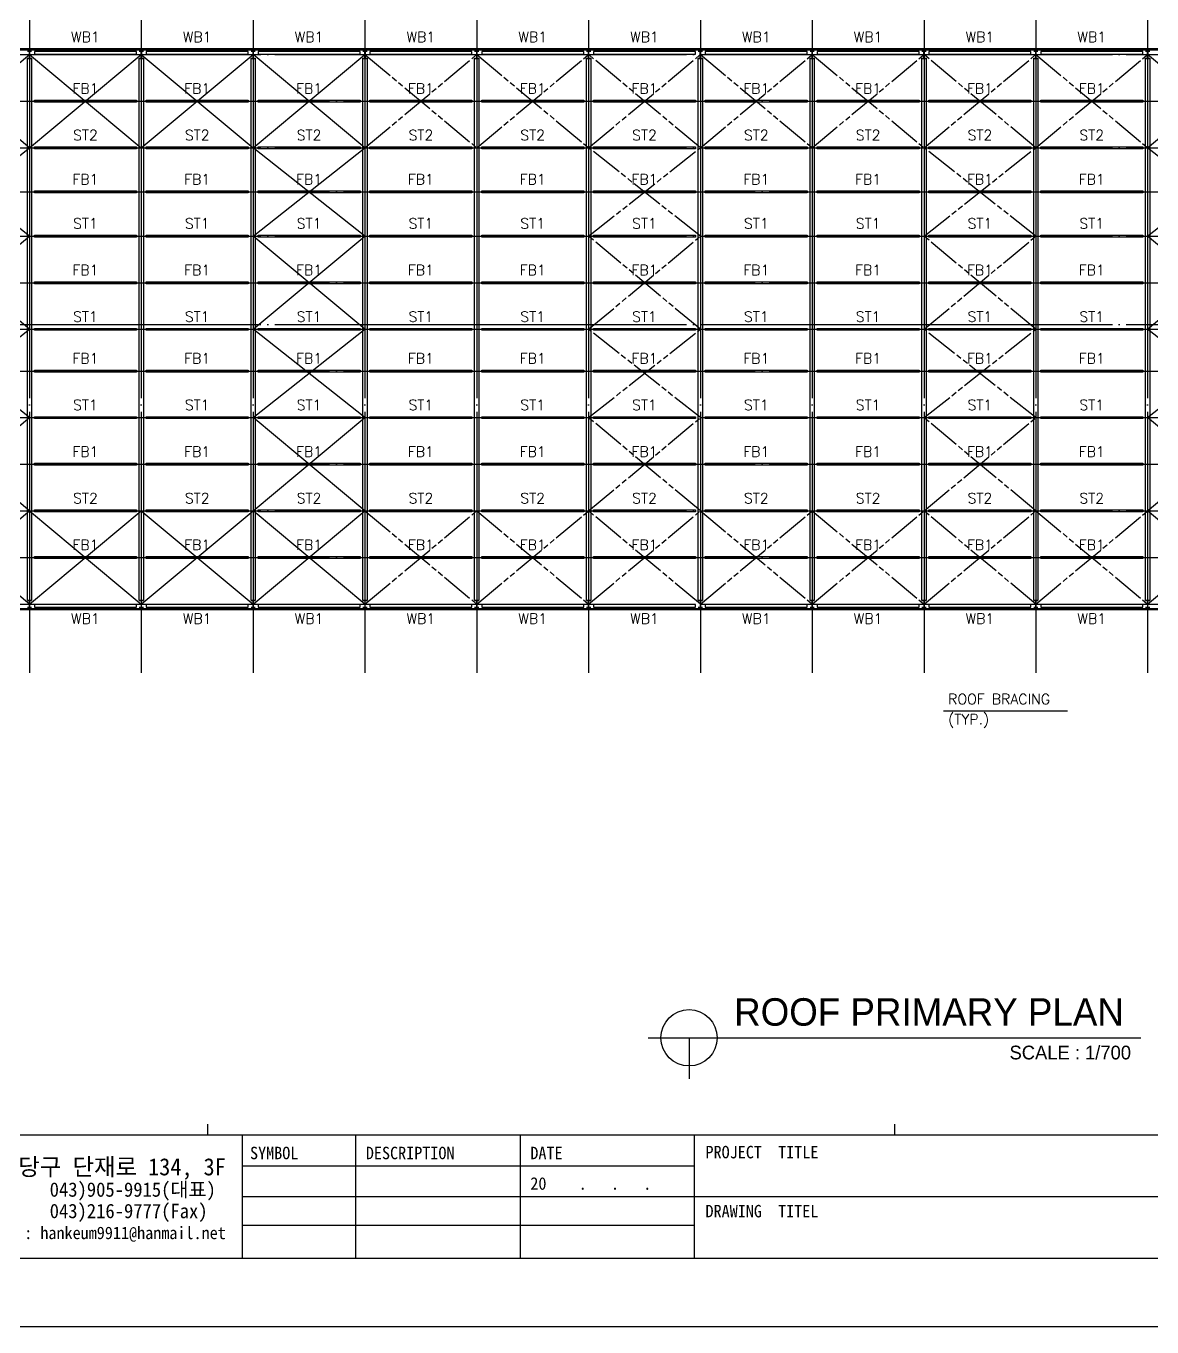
# Model space of a CAD drawing. Header units: metres. Extents: x -297536 to 1852864, y -630451 to -422551.
# Drawn here: x 642923 to 757724, y -630451 to -497882 of the extents above; entities that cross this region are included whole.
import ezdxf
from ezdxf.enums import TextEntityAlignment as Align

# ---------------------------------------------------------------- set-up
doc = ezdxf.new("R2010")
doc.units = ezdxf.units.M
doc.header["$LTSCALE"] = 700
doc.linetypes.add('CEN', pattern=[62, 60, -1, 0, -1])
doc.linetypes.add('PHANTOM', pattern=[30.1625, 19.05, -1.5875, 3.175, -1.5875, 3.175, -1.5875])
for name, color, linetype in [('beam', 7, 'Continuous'), ('bl', 3, 'Continuous'), ('BR', 2, 'Continuous'), ('CEN', 152, 'CEN'), ('con', 2, 'Continuous'), ('DIM', 7, 'Continuous'), ('HID', 251, 'Continuous'), ('MAIN', 1, 'Continuous'), ('TEX', 3, 'Continuous'), ('된장공장-1$0$FORM', 2, 'Continuous'), ('된장공장-1$0$WID', 4, 'Continuous')]:
    doc.layers.add(name, color=color, linetype=linetype)
doc.styles.add('WHGTXT', font='romans.shx', dxfattribs={"bigfont": 'WHGTXT.shx'})
doc.styles.add('나눔바른고딕', font='')
doc.styles.add('된장공장-1$0$타이틀', font='GulimChe.ttf')
doc.styles.get('나눔바른고딕').set_extended_font_data('나눔바른고딕')

# ---------------------------------------------------------------- blocks, each defined once
blk = doc.blocks.new('Form01')
at = {"ltscale": 0.015}
blk.add_lwpolyline([(0, 0), (420, 0), (420, -297), (0, -297)], close=True, dxfattribs=at)
at = {"layer": '된장공장-1$0$FORM', "color": 4, "ltscale": 250}
for p, q in [((410, -269.1), (10, -269.1)), ((115, -269.1), (115, -287)), ((131.52, -269.1), (131.52, -287)), ((155.51, -269.1), (155.51, -287)), ((180.84, -269.1), (180.84, -287)), ((180.84, -273.57), (115, -273.57)), ((410, -278.04), (115, -278.04)), ((180.84, -282.24), (115, -282.24))]:
    blk.add_line(p, q, dxfattribs=at)
at = {"layer": '된장공장-1$0$WID', "ltscale": 250}
for p, q in [((110, -269.1), (110, -267.47)), ((210, -267.47), (210, -269.1)), ((10, -287), (410, -287))]:
    blk.add_line(p, q, dxfattribs=at)
at = {"layer": '된장공장-1$0$FORM', "color": 7, "ltscale": 250, "style": '된장공장-1$0$타이틀'}
for s, height, p in [('SYMBOL', 1.817, (116.14, -272.58)), ('DESCRIPTION', 1.8172, (133.01, -272.58)), ('DATE', 1.817, (156.97, -272.58)), ('PROJECT  TITLE', 1.8172, (182.48, -272.45)), ('043)905-9915(대표)', 2.0934, (86.96, -278.04)), ('20    .   .   .', 1.8172, (156.97, -277.02)), ('043)216-9777(Fax)', 2.0934, (86.96, -281.16)), ('DRAWING  TITEL', 1.8172, (182.48, -281.04))]:
    blk.add_text(s, height=height, dxfattribs=at).set_placement(p)
for s, height, p in [('충청북도 청주시 상당구 단재로 134, 3F', 2.5, (112.61, -274.93)), ('E.mail : hankeum9911@hanmail.net', 1.8172, (112.61, -284.21))]:
    blk.add_text(s, height=height, dxfattribs=at).set_placement(p, align=Align.RIGHT)

msp = doc.modelspace()

# ---------------------------------------------------------------- linework, layer by layer
at = {"layer": 'beam'}
for points in [[(643780, -500765), (654180, -500765), (654180, -500465), (643780, -500465)], [(643780, -500756), (654180, -500756), (654180, -500474), (643780, -500474)], [(655180, -500765), (665580, -500765), (665580, -500465), (655180, -500465)], [(655180, -500756), (665580, -500756), (665580, -500474), (655180, -500474)], [(666580, -500765), (676980, -500765), (676980, -500465), (666580, -500465)], [(666580, -500756), (676980, -500756), (676980, -500474), (666580, -500474)], [(677980, -500765), (688380, -500765), (688380, -500465), (677980, -500465)], [(677980, -500756), (688380, -500756), (688380, -500474), (677980, -500474)], [(689380, -500765), (699780, -500765), (699780, -500465), (689380, -500465)], [(689380, -500756), (699780, -500756), (699780, -500474), (689380, -500474)], [(700780, -500765), (711180, -500765), (711180, -500465), (700780, -500465)], [(700780, -500756), (711180, -500756), (711180, -500474), (700780, -500474)], [(712180, -500765), (722580, -500765), (722580, -500465), (712180, -500465)], [(712180, -500756), (722580, -500756), (722580, -500474), (712180, -500474)], [(723580, -500765), (733980, -500765), (733980, -500465), (723580, -500465)], [(723580, -500756), (733980, -500756), (733980, -500474), (723580, -500474)], [(734980, -500765), (745380, -500765), (745380, -500465), (734980, -500465)], [(734980, -500756), (745380, -500756), (745380, -500474), (734980, -500474)], [(746380, -500765), (756780, -500765), (756780, -500465), (746380, -500465)], [(746380, -500756), (756780, -500756), (756780, -500474), (746380, -500474)], [(643780, -505440), (654180, -505440), (654180, -505640), (643780, -505640)], [(655180, -505440), (665580, -505440), (665580, -505640), (655180, -505640)], [(666580, -505440), (676980, -505440), (676980, -505640), (666580, -505640)], [(677980, -505440), (688380, -505440), (688380, -505640), (677980, -505640)], [(689380, -505440), (699780, -505440), (699780, -505640), (689380, -505640)], [(700780, -505440), (711180, -505440), (711180, -505640), (700780, -505640)], [(712180, -505440), (722580, -505440), (722580, -505640), (712180, -505640)], [(723580, -505440), (733980, -505440), (733980, -505640), (723580, -505640)], [(734980, -505440), (745380, -505440), (745380, -505640), (734980, -505640)], [(746380, -505440), (756780, -505440), (756780, -505640), (746380, -505640)], [(643780, -510190), (654180, -510190), (654180, -510390), (643780, -510390)], [(655180, -510190), (665580, -510190), (665580, -510390), (655180, -510390)], [(666580, -510190), (676980, -510190), (676980, -510390), (666580, -510390)], [(677980, -510190), (688380, -510190), (688380, -510390), (677980, -510390)], [(689380, -510190), (699780, -510190), (699780, -510390), (689380, -510390)], [(700780, -510190), (711180, -510190), (711180, -510390), (700780, -510390)], [(712180, -510190), (722580, -510190), (722580, -510390), (712180, -510390)], [(723580, -510190), (733980, -510190), (733980, -510390), (723580, -510390)], [(734980, -510190), (745380, -510190), (745380, -510390), (734980, -510390)], [(746380, -510190), (756780, -510190), (756780, -510390), (746380, -510390)], [(643780, -514690), (654180, -514690), (654180, -514890), (643780, -514890)], [(655180, -514690), (665580, -514690), (665580, -514890), (655180, -514890)], [(666580, -514690), (676980, -514690), (676980, -514890), (666580, -514890)], [(677980, -514690), (688380, -514690), (688380, -514890), (677980, -514890)], [(689380, -514690), (699780, -514690), (699780, -514890), (689380, -514890)], [(700780, -514690), (711180, -514690), (711180, -514890), (700780, -514890)], [(712180, -514690), (722580, -514690), (722580, -514890), (712180, -514890)], [(723580, -514690), (733980, -514690), (733980, -514890), (723580, -514890)], [(734980, -514690), (745380, -514690), (745380, -514890), (734980, -514890)], [(746380, -514690), (756780, -514690), (756780, -514890), (746380, -514890)], [(643780, -519190), (654180, -519190), (654180, -519390), (643780, -519390)], [(655180, -519190), (665580, -519190), (665580, -519390), (655180, -519390)], [(666580, -519190), (676980, -519190), (676980, -519390), (666580, -519390)], [(677980, -519190), (688380, -519190), (688380, -519390), (677980, -519390)], [(689380, -519190), (699780, -519190), (699780, -519390), (689380, -519390)], [(700780, -519190), (711180, -519190), (711180, -519390), (700780, -519390)], [(712180, -519190), (722580, -519190), (722580, -519390), (712180, -519390)], [(723580, -519190), (733980, -519190), (733980, -519390), (723580, -519390)], [(734980, -519190), (745380, -519190), (745380, -519390), (734980, -519390)], [(746380, -519190), (756780, -519190), (756780, -519390), (746380, -519390)], [(643780, -523940), (654180, -523940), (654180, -524140), (643780, -524140)], [(655180, -523940), (665580, -523940), (665580, -524140), (655180, -524140)], [(666580, -523940), (676980, -523940), (676980, -524140), (666580, -524140)], [(677980, -523940), (688380, -523940), (688380, -524140), (677980, -524140)], [(689380, -523940), (699780, -523940), (699780, -524140), (689380, -524140)], [(700780, -523940), (711180, -523940), (711180, -524140), (700780, -524140)], [(712180, -523940), (722580, -523940), (722580, -524140), (712180, -524140)], [(723580, -523940), (733980, -523940), (733980, -524140), (723580, -524140)], [(734980, -523940), (745380, -523940), (745380, -524140), (734980, -524140)], [(746380, -523940), (756780, -523940), (756780, -524140), (746380, -524140)], [(643780, -528690), (654180, -528690), (654180, -528890), (643780, -528890)], [(655180, -528690), (665580, -528690), (665580, -528890), (655180, -528890)], [(666580, -528690), (676980, -528690), (676980, -528890), (666580, -528890)], [(677980, -528690), (688380, -528690), (688380, -528890), (677980, -528890)], [(689380, -528690), (699780, -528690), (699780, -528890), (689380, -528890)], [(700780, -528690), (711180, -528690), (711180, -528890), (700780, -528890)], [(712180, -528690), (722580, -528690), (722580, -528890), (712180, -528890)], [(723580, -528690), (733980, -528690), (733980, -528890), (723580, -528890)], [(734980, -528690), (745380, -528690), (745380, -528890), (734980, -528890)], [(746380, -528690), (756780, -528690), (756780, -528890), (746380, -528890)], [(643780, -532940), (654180, -532940), (654180, -533140), (643780, -533140)], [(655180, -532940), (665580, -532940), (665580, -533140), (655180, -533140)], [(666580, -532940), (676980, -532940), (676980, -533140), (666580, -533140)], [(677980, -532940), (688380, -532940), (688380, -533140), (677980, -533140)], [(689380, -532940), (699780, -532940), (699780, -533140), (689380, -533140)], [(700780, -532940), (711180, -532940), (711180, -533140), (700780, -533140)], [(712180, -532940), (722580, -532940), (722580, -533140), (712180, -533140)], [(723580, -532940), (733980, -532940), (733980, -533140), (723580, -533140)], [(734980, -532940), (745380, -532940), (745380, -533140), (734980, -533140)], [(746380, -532940), (756780, -532940), (756780, -533140), (746380, -533140)], [(643780, -537690), (654180, -537690), (654180, -537890), (643780, -537890)], [(655180, -537690), (665580, -537690), (665580, -537890), (655180, -537890)], [(666580, -537690), (676980, -537690), (676980, -537890), (666580, -537890)], [(677980, -537690), (688380, -537690), (688380, -537890), (677980, -537890)], [(689380, -537690), (699780, -537690), (699780, -537890), (689380, -537890)], [(700780, -537690), (711180, -537690), (711180, -537890), (700780, -537890)], [(712180, -537690), (722580, -537690), (722580, -537890), (712180, -537890)], [(723580, -537690), (733980, -537690), (733980, -537890), (723580, -537890)], [(734980, -537690), (745380, -537690), (745380, -537890), (734980, -537890)], [(746380, -537690), (756780, -537690), (756780, -537890), (746380, -537890)], [(643780, -542440), (654180, -542440), (654180, -542640), (643780, -542640)], [(655180, -542440), (665580, -542440), (665580, -542640), (655180, -542640)], [(666580, -542440), (676980, -542440), (676980, -542640), (666580, -542640)], [(677980, -542440), (688380, -542440), (688380, -542640), (677980, -542640)], [(689380, -542440), (699780, -542440), (699780, -542640), (689380, -542640)], [(700780, -542440), (711180, -542440), (711180, -542640), (700780, -542640)], [(712180, -542440), (722580, -542440), (722580, -542640), (712180, -542640)], [(723580, -542440), (733980, -542440), (733980, -542640), (723580, -542640)], [(734980, -542440), (745380, -542440), (745380, -542640), (734980, -542640)], [(746380, -542440), (756780, -542440), (756780, -542640), (746380, -542640)], [(643780, -547190), (654180, -547190), (654180, -547390), (643780, -547390)], [(655180, -547190), (665580, -547190), (665580, -547390), (655180, -547390)], [(666580, -547190), (676980, -547190), (676980, -547390), (666580, -547390)], [(677980, -547190), (688380, -547190), (688380, -547390), (677980, -547390)], [(689380, -547190), (699780, -547190), (699780, -547390), (689380, -547390)], [(700780, -547190), (711180, -547190), (711180, -547390), (700780, -547390)], [(712180, -547190), (722580, -547190), (722580, -547390), (712180, -547390)], [(723580, -547190), (733980, -547190), (733980, -547390), (723580, -547390)], [(734980, -547190), (745380, -547190), (745380, -547390), (734980, -547390)], [(746380, -547190), (756780, -547190), (756780, -547390), (746380, -547390)], [(643780, -551940), (654180, -551940), (654180, -552140), (643780, -552140)], [(655180, -551940), (665580, -551940), (665580, -552140), (655180, -552140)], [(666580, -551940), (676980, -551940), (676980, -552140), (666580, -552140)], [(677980, -551940), (688380, -551940), (688380, -552140), (677980, -552140)], [(689380, -551940), (699780, -551940), (699780, -552140), (689380, -552140)], [(700780, -551940), (711180, -551940), (711180, -552140), (700780, -552140)], [(712180, -551940), (722580, -551940), (722580, -552140), (712180, -552140)], [(723580, -551940), (733980, -551940), (733980, -552140), (723580, -552140)], [(734980, -551940), (745380, -551940), (745380, -552140), (734980, -552140)], [(746380, -551940), (756780, -551940), (756780, -552140), (746380, -552140)], [(643780, -557115), (654180, -557115), (654180, -556815), (643780, -556815)], [(643780, -557106), (654180, -557106), (654180, -556824), (643780, -556824)], [(655180, -557115), (665580, -557115), (665580, -556815), (655180, -556815)], [(655180, -557106), (665580, -557106), (665580, -556824), (655180, -556824)], [(666580, -557115), (676980, -557115), (676980, -556815), (666580, -556815)], [(666580, -557106), (676980, -557106), (676980, -556824), (666580, -556824)], [(677980, -557115), (688380, -557115), (688380, -556815), (677980, -556815)], [(677980, -557106), (688380, -557106), (688380, -556824), (677980, -556824)], [(689380, -557115), (699780, -557115), (699780, -556815), (689380, -556815)], [(689380, -557106), (699780, -557106), (699780, -556824), (689380, -556824)], [(700780, -557115), (711180, -557115), (711180, -556815), (700780, -556815)], [(700780, -557106), (711180, -557106), (711180, -556824), (700780, -556824)], [(712180, -557115), (722580, -557115), (722580, -556815), (712180, -556815)], [(712180, -557106), (722580, -557106), (722580, -556824), (712180, -556824)], [(723580, -557115), (733980, -557115), (733980, -556815), (723580, -556815)], [(723580, -557106), (733980, -557106), (733980, -556824), (723580, -556824)], [(734980, -557115), (745380, -557115), (745380, -556815), (734980, -556815)], [(734980, -557106), (745380, -557106), (745380, -556824), (734980, -556824)], [(746380, -557115), (756780, -557115), (756780, -556815), (746380, -556815)], [(746380, -557106), (756780, -557106), (756780, -556824), (746380, -556824)]]:
    msp.add_lwpolyline(points, close=True, dxfattribs=at)
at = {"layer": 'bl'}
msp.add_line((631405, -528790), (803355, -528790), dxfattribs=at)
msp.add_lwpolyline([(631405, -500315), (803355, -500315), (803355, -557265), (631405, -557265)], close=True, dxfattribs=at)
at = {"layer": 'BR'}
for points in [[(631880, -556790), (643280, -547290), (631880, -537790), (643280, -528790), (631880, -519290), (643280, -510290), (631880, -500790)], [(643280, -556790), (631880, -547290), (643280, -537790), (631880, -528790), (643280, -519290), (631880, -510290), (643280, -500790)], [(643280, -500790), (654680, -510290)], [(643280, -510290), (654680, -500790)], [(643280, -547290), (654680, -556790)], [(643280, -556790), (654680, -547290)]]:
    msp.add_lwpolyline(points, dxfattribs=at)
at = {"layer": 'BR', "color": 2}
for points in [[(654680, -500790), (666080, -510290)], [(654680, -510290), (666080, -500790)], [(666080, -556790), (677480, -547290), (666080, -537790), (677480, -528790), (666080, -519290), (677480, -510290), (666080, -500790)], [(677480, -556790), (666080, -547290), (677480, -537790), (666080, -528790), (677480, -519290), (666080, -510290), (677480, -500790)], [(757280, -556790), (768680, -547290), (757280, -537790), (768680, -528790), (757280, -519290), (768680, -510290), (757280, -500790)], [(768680, -556790), (757280, -547290), (768680, -537790), (757280, -528790), (768680, -519290), (757280, -510290), (768680, -500790)], [(654680, -547290), (666080, -556790)], [(654680, -556790), (666080, -547290)]]:
    msp.add_lwpolyline(points, dxfattribs=at)
at = {"layer": 'BR', "color": 6, "linetype": 'PHANTOM', "ltscale": 0.25}
for points in [[(677480, -500790), (688880, -510290)], [(677480, -510290), (688880, -500790)], [(688880, -500790), (700280, -510290)], [(688880, -510290), (700280, -500790)], [(700280, -556790), (711680, -547290), (700280, -537790), (711680, -528790), (700280, -519290), (711680, -510290), (700280, -500790)], [(711680, -556790), (700280, -547290), (711680, -537790), (700280, -528790), (711680, -519290), (700280, -510290), (711680, -500790)], [(711680, -500790), (723080, -510290)], [(711680, -510290), (723080, -500790)], [(723080, -500790), (734480, -510290)], [(723080, -510290), (734480, -500790)], [(734480, -556790), (745880, -547290), (734480, -537790), (745880, -528790), (734480, -519290), (745880, -510290), (734480, -500790)], [(745880, -556790), (734480, -547290), (745880, -537790), (734480, -528790), (745880, -519290), (734480, -510290), (745880, -500790)], [(745880, -500790), (757280, -510290)], [(745880, -510290), (757280, -500790)], [(677480, -547290), (688880, -556790)], [(677480, -556790), (688880, -547290)], [(688880, -547290), (700280, -556790)], [(688880, -556790), (700280, -547290)], [(711680, -547290), (723080, -556790)], [(711680, -556790), (723080, -547290)], [(723080, -547290), (734480, -556790)], [(723080, -556790), (734480, -547290)], [(745880, -547290), (757280, -556790)], [(745880, -556790), (757280, -547290)]]:
    msp.add_lwpolyline(points, dxfattribs=at)
at = {"layer": 'CEN'}
for p, q in [((643280, -493790), (643280, -563790)), ((654680, -493790), (654680, -563790)), ((666080, -493790), (666080, -563790)), ((677480, -493790), (677480, -563790)), ((688880, -493790), (688880, -563790)), ((700280, -493790), (700280, -563790)), ((711680, -493790), (711680, -563790)), ((723080, -493790), (723080, -563790)), ((734480, -493790), (734480, -563790)), ((745880, -493790), (745880, -563790)), ((757280, -493790), (757280, -563790)), ((624880, -500790), (809880, -500790)), ((631880, -505540), (802880, -505540)), ((624880, -510290), (809880, -510290)), ((631880, -514790), (802880, -514790)), ((624880, -519290), (809880, -519290)), ((631880, -524040), (802880, -524040)), ((624880, -528290), (809880, -528290)), ((624880, -528790), (809880, -528790)), ((631880, -533040), (802880, -533040)), ((624880, -537790), (809880, -537790)), ((631880, -542540), (802880, -542540)), ((624880, -547290), (809880, -547290)), ((631880, -552040), (802880, -552040)), ((624880, -556790), (809880, -556790))]:
    msp.add_line(p, q, dxfattribs=at)
at = {"layer": 'con'}
for p, q in [((706340.7, -600985.1), (756587.6, -600985.1)), ((710523, -600985.1), (710523, -605167.4))]:
    msp.add_line(p, q, dxfattribs=at)
msp.add_circle((710523, -600985.1), 2869.8, dxfattribs=at)
at = {"layer": 'DIM'}
for points in [[(736472.7, -539450.5, 0, 350, 0), (736472.7, -540500.5, 0, 0, 0), (736472.7, -567651.9, 0, 0, 0)], [(736472.7, -545629.5, 0, 350, 0), (736472.7, -546679.5, 0, 0, 0), (736472.7, -567651.9, 0, 0, 0)], [(736472.7, -548950.5, 0, 350, 0), (736472.7, -550000.5, 0, 0, 0), (736472.7, -567651.9, 0, 0, 0)], [(736472.7, -555129.5, 0, 350, 0), (736472.7, -556179.5, 0, 0, 0), (736472.7, -567651.9, 0, 0, 0)]]:
    msp.add_lwpolyline(points, format="xyseb", dxfattribs=at)
msp.add_lwpolyline([(736472.7, -567651.9), (749125.6, -567651.9)], dxfattribs=at)
at = {"layer": 'HID'}
msp.add_lwpolyline([(631280, -500190), (803480, -500190), (803480, -557390), (631280, -557390)], close=True, dxfattribs=at)
at = {"layer": 'MAIN'}
for points in [[(643065, -500452), (643065, -500440), (643495, -500440), (643495, -500452), (643286, -500452), (643286, -501152), (643495, -501152), (643495, -501176), (643065, -501176), (643065, -501152), (643274, -501152), (643274, -500452)], [(654465, -500452), (654465, -500440), (654895, -500440), (654895, -500452), (654686, -500452), (654686, -501152), (654895, -501152), (654895, -501176), (654465, -501176), (654465, -501152), (654674, -501152), (654674, -500452)], [(665865, -500452), (665865, -500440), (666295, -500440), (666295, -500452), (666086, -500452), (666086, -501152), (666295, -501152), (666295, -501176), (665865, -501176), (665865, -501152), (666074, -501152), (666074, -500452)], [(677265, -500452), (677265, -500440), (677695, -500440), (677695, -500452), (677486, -500452), (677486, -501152), (677695, -501152), (677695, -501176), (677265, -501176), (677265, -501152), (677474, -501152), (677474, -500452)], [(688665, -500452), (688665, -500440), (689095, -500440), (689095, -500452), (688886, -500452), (688886, -501152), (689095, -501152), (689095, -501176), (688665, -501176), (688665, -501152), (688874, -501152), (688874, -500452)], [(700065, -500452), (700065, -500440), (700495, -500440), (700495, -500452), (700286, -500452), (700286, -501152), (700495, -501152), (700495, -501176), (700065, -501176), (700065, -501152), (700274, -501152), (700274, -500452)], [(711465, -500452), (711465, -500440), (711895, -500440), (711895, -500452), (711686, -500452), (711686, -501152), (711895, -501152), (711895, -501176), (711465, -501176), (711465, -501152), (711674, -501152), (711674, -500452)], [(722865, -500452), (722865, -500440), (723295, -500440), (723295, -500452), (723086, -500452), (723086, -501152), (723295, -501152), (723295, -501176), (722865, -501176), (722865, -501152), (723074, -501152), (723074, -500452)], [(734265, -500452), (734265, -500440), (734695, -500440), (734695, -500452), (734486, -500452), (734486, -501152), (734695, -501152), (734695, -501176), (734265, -501176), (734265, -501152), (734474, -501152), (734474, -500452)], [(745665, -500452), (745665, -500440), (746095, -500440), (746095, -500452), (745886, -500452), (745886, -501152), (746095, -501152), (746095, -501176), (745665, -501176), (745665, -501152), (745874, -501152), (745874, -500452)], [(757065, -500452), (757065, -500440), (757495, -500440), (757495, -500452), (757286, -500452), (757286, -501152), (757495, -501152), (757495, -501176), (757065, -501176), (757065, -501152), (757274, -501152), (757274, -500452)], [(643065, -501176), (643495, -501176), (643495, -556406), (643065, -556406)], [(654465, -501176), (654895, -501176), (654895, -556406), (654465, -556406)], [(665865, -501176), (666295, -501176), (666295, -556406), (665865, -556406)], [(677265, -501176), (677695, -501176), (677695, -556406), (677265, -556406)], [(688665, -501176), (689095, -501176), (689095, -556406), (688665, -556406)], [(700065, -501176), (700495, -501176), (700495, -556406), (700065, -556406)], [(711465, -501176), (711895, -501176), (711895, -556406), (711465, -556406)], [(722865, -501176), (723295, -501176), (723295, -556406), (722865, -556406)], [(734265, -501176), (734695, -501176), (734695, -556406), (734265, -556406)], [(745665, -501176), (746095, -501176), (746095, -556406), (745665, -556406)], [(757065, -501176), (757495, -501176), (757495, -556406), (757065, -556406)], [(643065, -557128), (643065, -557140), (643495, -557140), (643495, -557128), (643286, -557128), (643286, -556428), (643495, -556428), (643495, -556406), (643065, -556406), (643065, -556428), (643274, -556428), (643274, -557128)], [(654465, -557128), (654465, -557140), (654895, -557140), (654895, -557128), (654686, -557128), (654686, -556428), (654895, -556428), (654895, -556406), (654465, -556406), (654465, -556428), (654674, -556428), (654674, -557128)], [(665865, -557128), (665865, -557140), (666295, -557140), (666295, -557128), (666086, -557128), (666086, -556428), (666295, -556428), (666295, -556406), (665865, -556406), (665865, -556428), (666074, -556428), (666074, -557128)], [(677265, -557128), (677265, -557140), (677695, -557140), (677695, -557128), (677486, -557128), (677486, -556428), (677695, -556428), (677695, -556406), (677265, -556406), (677265, -556428), (677474, -556428), (677474, -557128)], [(688665, -557128), (688665, -557140), (689095, -557140), (689095, -557128), (688886, -557128), (688886, -556428), (689095, -556428), (689095, -556406), (688665, -556406), (688665, -556428), (688874, -556428), (688874, -557128)], [(700065, -557128), (700065, -557140), (700495, -557140), (700495, -557128), (700286, -557128), (700286, -556428), (700495, -556428), (700495, -556406), (700065, -556406), (700065, -556428), (700274, -556428), (700274, -557128)], [(711465, -557128), (711465, -557140), (711895, -557140), (711895, -557128), (711686, -557128), (711686, -556428), (711895, -556428), (711895, -556406), (711465, -556406), (711465, -556428), (711674, -556428), (711674, -557128)], [(722865, -557128), (722865, -557140), (723295, -557140), (723295, -557128), (723086, -557128), (723086, -556428), (723295, -556428), (723295, -556406), (722865, -556406), (722865, -556428), (723074, -556428), (723074, -557128)], [(734265, -557128), (734265, -557140), (734695, -557140), (734695, -557128), (734486, -557128), (734486, -556428), (734695, -556428), (734695, -556406), (734265, -556406), (734265, -556428), (734474, -556428), (734474, -557128)], [(745665, -557128), (745665, -557140), (746095, -557140), (746095, -557128), (745886, -557128), (745886, -556428), (746095, -556428), (746095, -556406), (745665, -556406), (745665, -556428), (745874, -556428), (745874, -557128)], [(757065, -557128), (757065, -557140), (757495, -557140), (757495, -557128), (757286, -557128), (757286, -556428), (757495, -556428), (757495, -556406), (757065, -556406), (757065, -556428), (757274, -556428), (757274, -557128)]]:
    msp.add_lwpolyline(points, close=True, dxfattribs=at)

# ---------------------------------------------------------------- block references
at = {"xscale": 700, "yscale": 700, "zscale": 700}
msp.add_blockref('Form01', (584464.2, -422550.9), dxfattribs=at)

# ---------------------------------------------------------------- texts
at = {"color": 4, "style": '나눔바른고딕'}
msp.add_text('ROOF PRIMARY PLAN', height=2800, dxfattribs=at).set_placement((734990.2, -599749.3), align=Align.CENTER)
msp.add_text('SCALE : 1/700', height=1400, dxfattribs=at).set_placement((743199.9, -603184.8))
at = {"layer": 'TEX', "color": 3, "style": 'WHGTXT'}
for s, p in [('WB1', (648980, -499840)), ('WB1', (660380, -499840)), ('WB1', (671780, -499840)), ('WB1', (683180, -499840)), ('WB1', (694580, -499840)), ('WB1', (705980, -499840)), ('WB1', (717380, -499840)), ('WB1', (728780, -499840)), ('WB1', (740180, -499840)), ('WB1', (751580, -499840)), ('FB1', (648980, -505090)), ('FB1', (660380, -505090)), ('FB1', (671780, -505090)), ('FB1', (683180, -505090)), ('FB1', (694580, -505090)), ('FB1', (705980, -505090)), ('FB1', (717380, -505090)), ('FB1', (728780, -505090)), ('FB1', (740180, -505090)), ('FB1', (751580, -505090)), ('ST2', (648980, -509840)), ('ST2', (660380, -509840)), ('ST2', (671780, -509840)), ('ST2', (683180, -509840)), ('ST2', (694580, -509840)), ('ST2', (705980, -509840)), ('ST2', (717380, -509840)), ('ST2', (728780, -509840)), ('ST2', (740180, -509840)), ('ST2', (751580, -509840)), ('FB1', (648980, -514340)), ('FB1', (660380, -514340)), ('FB1', (671780, -514340)), ('FB1', (683180, -514340)), ('FB1', (694580, -514340)), ('FB1', (705980, -514340)), ('FB1', (717380, -514340)), ('FB1', (728780, -514340)), ('FB1', (740180, -514340)), ('FB1', (751580, -514340)), ('ST1', (648980, -518840)), ('ST1', (660380, -518840)), ('ST1', (671780, -518840)), ('ST1', (683180, -518840)), ('ST1', (694580, -518840)), ('ST1', (705980, -518840)), ('ST1', (717380, -518840)), ('ST1', (728780, -518840)), ('ST1', (740180, -518840)), ('ST1', (751580, -518840)), ('FB1', (648980, -523590)), ('FB1', (660380, -523590)), ('FB1', (671780, -523590)), ('FB1', (683180, -523590)), ('FB1', (694580, -523590)), ('FB1', (705980, -523590)), ('FB1', (717380, -523590)), ('FB1', (728780, -523590)), ('FB1', (740180, -523590)), ('FB1', (751580, -523590)), ('ST1', (648980, -528340)), ('ST1', (660380, -528340)), ('ST1', (671780, -528340)), ('ST1', (683180, -528340)), ('ST1', (694580, -528340)), ('ST1', (705980, -528340)), ('ST1', (717380, -528340)), ('ST1', (728780, -528340)), ('ST1', (740180, -528340)), ('ST1', (751580, -528340)), ('FB1', (648980, -532590)), ('FB1', (660380, -532590)), ('FB1', (671780, -532590)), ('FB1', (683180, -532590)), ('FB1', (694580, -532590)), ('FB1', (705980, -532590)), ('FB1', (717380, -532590)), ('FB1', (728780, -532590)), ('FB1', (740180, -532590)), ('FB1', (751580, -532590)), ('ST1', (648980, -537340)), ('ST1', (660380, -537340)), ('ST1', (671780, -537340)), ('ST1', (683180, -537340)), ('ST1', (694580, -537340)), ('ST1', (705980, -537340)), ('ST1', (717380, -537340)), ('ST1', (728780, -537340)), ('ST1', (740180, -537340)), ('ST1', (751580, -537340)), ('FB1', (648980, -542090)), ('FB1', (660380, -542090)), ('FB1', (671780, -542090)), ('FB1', (683180, -542090)), ('FB1', (694580, -542090)), ('FB1', (705980, -542090)), ('FB1', (717380, -542090)), ('FB1', (728780, -542090)), ('FB1', (740180, -542090)), ('FB1', (751580, -542090)), ('ST2', (648980, -546840)), ('ST2', (660380, -546840)), ('ST2', (671780, -546840)), ('ST2', (683180, -546840)), ('ST2', (694580, -546840)), ('ST2', (705980, -546840)), ('ST2', (717380, -546840)), ('ST2', (728780, -546840)), ('ST2', (740180, -546840)), ('ST2', (751580, -546840)), ('FB1', (648980, -551590)), ('FB1', (660380, -551590)), ('FB1', (671780, -551590)), ('FB1', (683180, -551590)), ('FB1', (694580, -551590)), ('FB1', (705980, -551590)), ('FB1', (717380, -551590)), ('FB1', (728780, -551590)), ('FB1', (740180, -551590)), ('FB1', (751580, -551590))]:
    msp.add_text(s, height=1050, dxfattribs=at).set_placement(p, align=Align.BOTTOM_CENTER)
for p in [(648980, -557740), (660380, -557740), (671780, -557740), (683180, -557740), (694580, -557740), (705980, -557740), (717380, -557740), (728780, -557740), (740180, -557740), (751580, -557740)]:
    msp.add_text('WB1', height=1050, dxfattribs=at).set_placement(p, align=Align.TOP_CENTER)
msp.add_text('ROOF BRACING', height=1050, dxfattribs=at).set_placement((736938.3, -567301.9), align=Align.BOTTOM_LEFT)
msp.add_text('(TYP.)', height=1050, dxfattribs=at).set_placement((736938.3, -568001.9), align=Align.TOP_LEFT)

doc.saveas('drawing.dxf')
